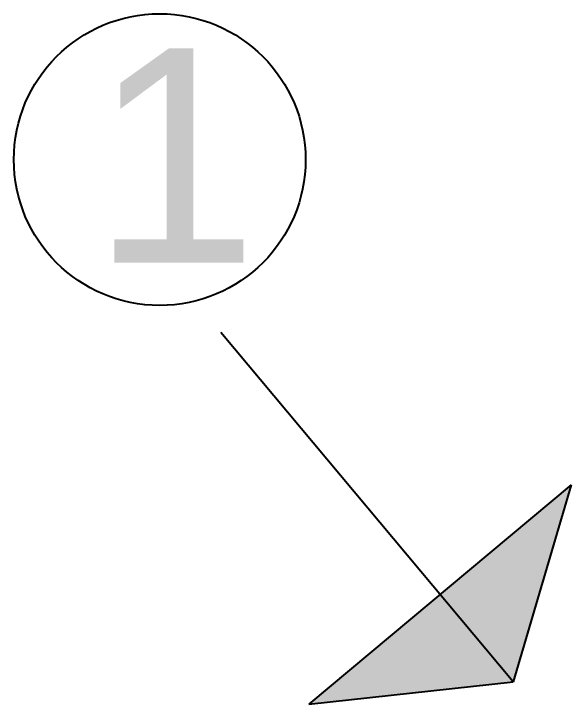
# Model space of a CAD drawing. Extents: x 4528.4 to 4562.1, y -3722.5 to -3696.6.
# Drawn here: x 4529 to 4530.04, y -3697.925 to -3696.637 of the extents above; entities that cross this region are included whole.
import ezdxf

# ---------------------------------------------------------------- set-up
doc = ezdxf.new("R2010")
doc.units = 0
doc.layers.add('intestaz', color=7, linetype='Continuous', true_color=0xffffff)
doc.styles.add('textstyle11', font='')
doc.styles.get('textstyle11').set_extended_font_data('Arial')

msp = doc.modelspace()

# ---------------------------------------------------------------- hatches: boundary and pattern name
at = {"layer": 'intestaz', "true_color": 0xffffff}
h = msp.add_hatch(color=7, dxfattribs=at)
h.paths.add_polyline_path([(4529.5508, -3697.9246), (4529.9317, -3697.8831), (4529.7953, -3697.7201)], flags=0)
h.paths.add_polyline_path([(4529.7953, -3697.7201), (4529.9317, -3697.8831), (4530.0398, -3697.5155)], flags=0)

# ---------------------------------------------------------------- linework, layer by layer
at = {"layer": 'intestaz', "color": 7, "true_color": 0xffffff}
for p, q in [((4529.9317, -3697.8831), (4529.3862, -3697.2311)), ((4530.0398, -3697.5155), (4529.5508, -3697.9246)), ((4530.0398, -3697.5155), (4529.9317, -3697.8831)), ((4529.5508, -3697.9246), (4529.9317, -3697.8831))]:
    msp.add_line(p, q, dxfattribs=at)
msp.add_circle((4529.2725, -3696.9088), 0.272, dxfattribs=at)

# ---------------------------------------------------------------- texts
at = {"layer": 'intestaz', "color": 7, "true_color": 0xffffff, "insert": (4529.1453, -3696.701), "char_height": 0.4, "width": 22.756465, "attachment_point": 1, "style": 'textstyle11'}
msp.add_mtext('1', dxfattribs=at)

doc.saveas('drawing.dxf')
